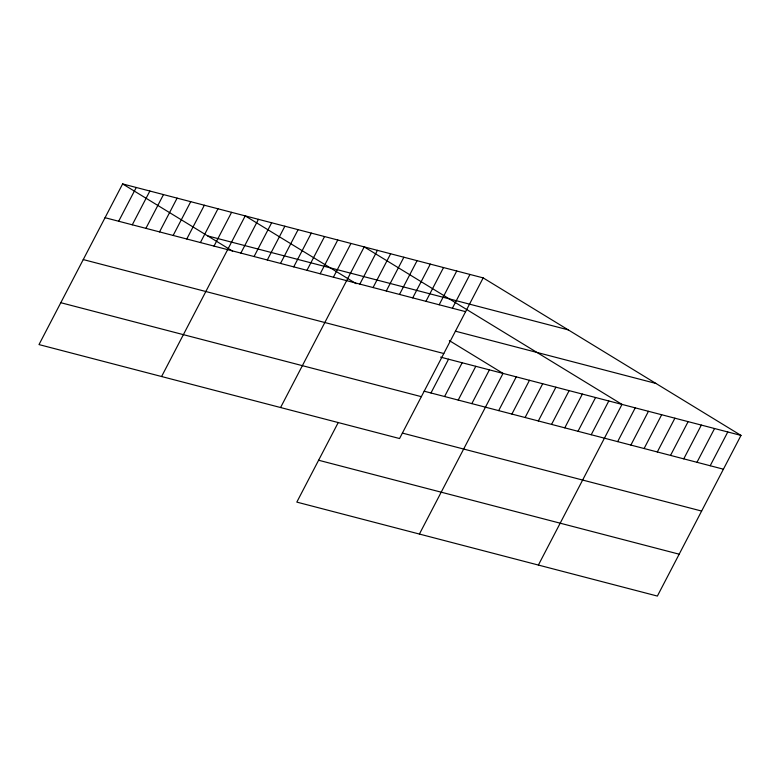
<?xml version="1.0" encoding="UTF-8"?>
<svg xmlns="http://www.w3.org/2000/svg" width="780" height="780" viewBox="0 0 780 780"><rect width="100%" height="100%" fill="white"/><g stroke="black" fill="none" stroke-linecap="round" stroke-linejoin="round"><path stroke-width="1.17" d="M483.181 277.894L122.626 183.934L39 344.584L399.555 438.535L483.181 277.894L741 435.415L657.374 596.066L296.819 502.106L338.257 422.487M118.667 221.247L136.246 187.483M132.288 224.796L149.867 191.032M145.909 228.345L163.488 194.581M159.53 231.904L177.109 198.13M173.15 235.453L190.73 201.679M186.771 239.002L204.35 205.228M200.401 242.551L217.971 208.786M214.022 246.1L231.592 212.335M161.587 376.526L245.213 215.884L356.197 283.686M240.864 253.09L258.433 219.326M254.075 256.532L271.654 222.768M267.296 259.984L284.875 226.22M280.517 263.425L298.096 229.661M293.738 266.867L311.317 233.103M306.959 270.319L324.538 236.554M320.18 273.76L337.76 239.996M333.401 277.202L350.981 243.438M280.576 407.531L364.202 246.889L622.011 404.41L538.385 565.061M359.843 284.096L377.423 250.331M373.064 287.547L390.644 253.773M386.285 290.989L403.865 257.224M399.506 294.43L417.085 260.666M412.727 297.882L430.306 264.108M425.948 301.324L443.527 267.56M439.169 304.765L456.748 271.001M452.39 308.217L469.96 274.443M430.969 392.974L448.549 359.209M444.59 396.523L462.169 362.758M458.211 400.072L475.79 366.308M471.832 403.621L489.411 369.856M419.406 534.056L503.032 373.406L449.348 340.606M498.673 410.621L516.253 376.857M511.894 414.063L529.474 380.299M525.115 417.505L542.695 383.74M538.337 420.956L555.916 387.192M551.558 424.398L569.137 390.634M564.779 427.849L582.358 394.075M578 431.291L595.579 397.527M591.221 434.733L608.8 400.969M617.663 441.626L635.232 407.862M630.883 445.068L648.453 411.304M644.105 448.519L661.674 414.745M657.316 451.961L674.895 418.197M670.537 455.403L688.116 421.639M683.758 458.854L701.337 425.081M696.979 462.296L714.558 428.532M710.2 465.738L727.779 431.974M207.704 235.921L568.259 329.872M105.046 217.698L465.611 311.659M455.413 331.188L655.922 383.438M83.255 259.574L443.81 353.525M440.602 357.142L741 435.415M424.154 391.199L723.421 469.19M60.801 302.708L421.356 396.669M402.363 433.075L701.63 511.056M318.61 460.239L679.166 554.19M122.626 183.934L232.606 251.131"/></g></svg>
